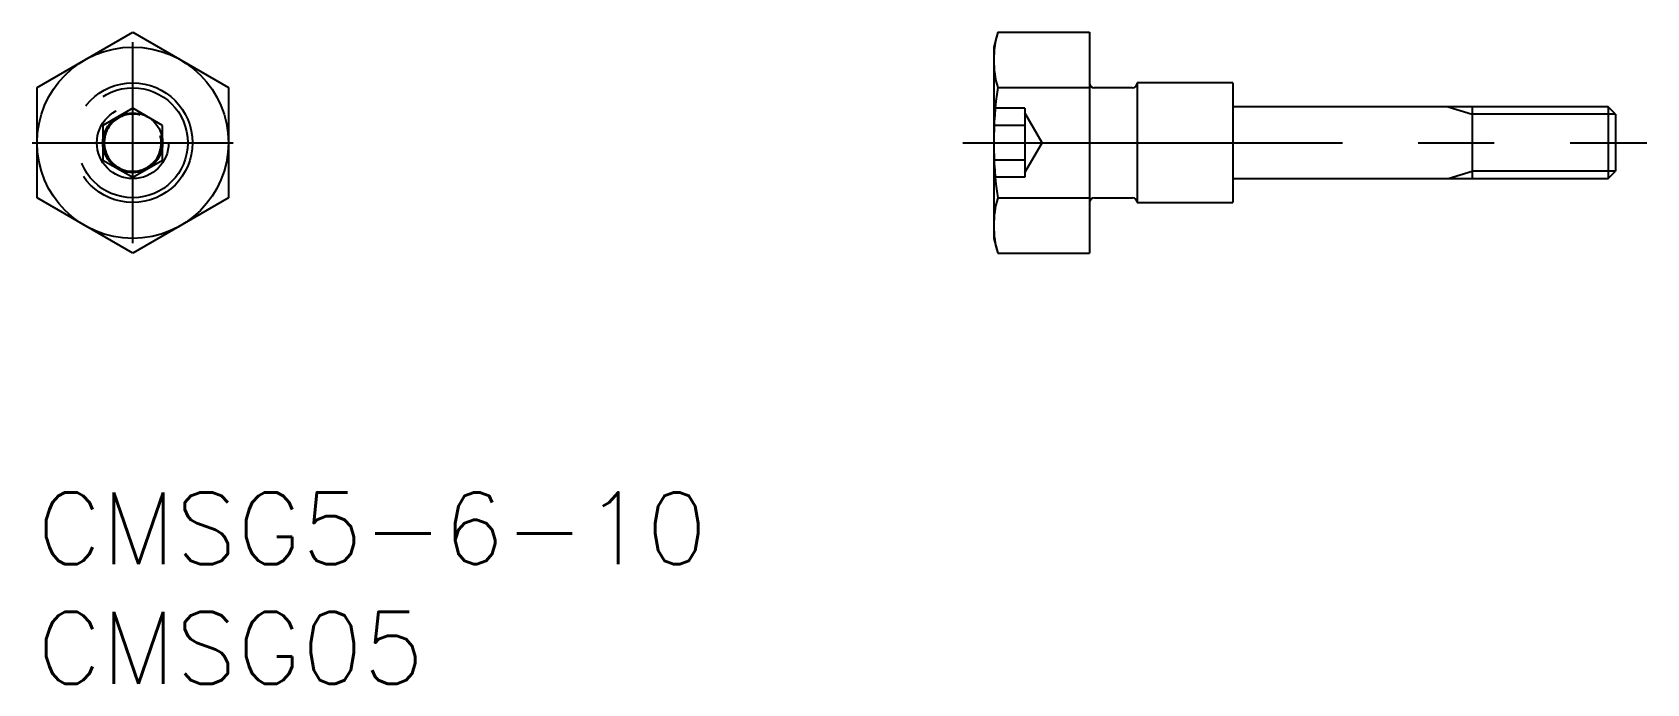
# Model space of a CAD drawing. Extents: x -0.2 to 67.3, y -8 to 19.2.
import ezdxf

# ---------------------------------------------------------------- set-up
doc = ezdxf.new("R2010")
doc.units = 0
doc.header["$LTSCALE"] = 0.5
doc.linetypes.add('CENTER', pattern=[50.8, 31.75, -6.35, 6.35, -6.35])
doc.linetypes.add('DASHED', pattern=[19.05, 12.7, -6.35])
for name, color, linetype in [('MSM_CENTER', 1, 'CENTER'), ('MSM_CONTINUOUS', 7, 'CONTINUOUS'), ('MSM_DASHED', 4, 'DASHED'), ('MSM_PART_NUMBER', 7, 'CONTINUOUS')]:
    doc.layers.add(name, color=color, linetype=linetype)
doc.styles.get("Standard").update_dxf_attribs({"font": 'txt.shx', "height": 3, "bigfont": 'bigfont.shx'})

msp = doc.modelspace()

# ---------------------------------------------------------------- linework, layer by layer
at = {"layer": 'MSM_CENTER'}
for p, q in [((4, 10.419), (4, 18.819)), ((-0.2, 14.619), (8.2, 14.619)), ((38.7, 14.619), (67.3, 14.619))]:
    msp.add_line(p, q, dxfattribs=at)
at = {"layer": 'MSM_CONTINUOUS'}
for p, q in [((0, 16.928), (4, 19.238)), ((4, 19.238), (8, 16.928)), ((40.166, 19.238), (40, 18.619)), ((40.166, 19.238), (44, 19.238)), ((44, 19.238), (44, 10)), ((40, 18.619), (40, 10.619)), ((0, 12.309), (0, 16.928)), ((8, 16.928), (8, 12.309)), ((40.166, 16.928), (44, 16.928)), ((45.8, 16.919), (44.2, 16.919)), ((50, 17.119), (46, 17.119)), ((46, 17.119), (46, 12.119)), ((50, 17.119), (50, 12.119)), ((4, 16.062), (2.75, 15.34)), ((5.25, 15.34), (4, 16.062)), ((65.694, 16.119), (50, 16.119)), ((66, 15.812), (65.694, 16.119)), ((65.694, 16.119), (65.694, 13.119)), ((66, 15.812), (66, 13.425)), ((2.75, 15.34), (2.75, 13.897)), ((5.25, 13.897), (5.25, 15.34)), ((2.75, 13.897), (4, 13.175)), ((4, 13.175), (5.25, 13.897)), ((50, 13.119), (65.694, 13.119)), ((65.694, 13.119), (66, 13.425)), ((4, 10), (0, 12.309)), ((8, 12.309), (4, 10)), ((40.166, 12.309), (44, 12.309)), ((44.2, 12.319), (45.8, 12.319)), ((46, 12.119), (50, 12.119)), ((40, 10.619), (40.166, 10)), ((40.166, 10), (44, 10))]:
    msp.add_line(p, q, dxfattribs=at)
for radius in [4, 1.25]:
    msp.add_circle((4, 14.619), radius, dxfattribs=at)
for centre, radius, start, end in [((44.104, 18.083), 4.104, 163.65711, 196.34289), ((56.166, 14.619), 16.166, 171.78679, 188.21321), ((44.2, 17.119), 0.2, 180, 270), ((45.8, 17.119), 0.2, 270, 0), ((44.104, 11.155), 4.104, 163.65711, 196.34289), ((44.2, 12.119), 0.2, 90, 180), ((45.8, 12.119), 0.2, 360, 90)]:
    msp.add_arc(centre, radius, start, end, dxfattribs=at)
at = {"layer": 'MSM_DASHED'}
for p, q in [((41.3, 16.062), (40, 16.062)), ((41.3, 16.062), (41.3, 13.175)), ((42.022, 14.619), (41.3, 15.869)), ((59, 16.119), (60, 15.812)), ((60, 16.119), (60, 13.119)), ((66, 15.812), (60, 15.812)), ((41.3, 15.34), (40, 15.34)), ((41.3, 13.369), (42.022, 14.619)), ((41.3, 13.897), (40, 13.897)), ((41.3, 13.175), (40, 13.175)), ((59, 13.119), (60, 13.425)), ((66, 13.425), (60, 13.425))]:
    msp.add_line(p, q, dxfattribs=at)
for radius in [2.5, 2.3, 1.5]:
    msp.add_circle((4, 14.619), radius, dxfattribs=at)
msp.add_arc((4, 14.619), 1.194, 75, 15, dxfattribs=at)

# ---------------------------------------------------------------- texts
at = {"layer": 'MSM_PART_NUMBER'}
for s, p in [('CMSG5-6-10', (0, -3)), ('CMSG05', (0, -8))]:
    msp.add_text(s, height=3, dxfattribs=at).set_placement(p)

doc.saveas('drawing.dxf')
